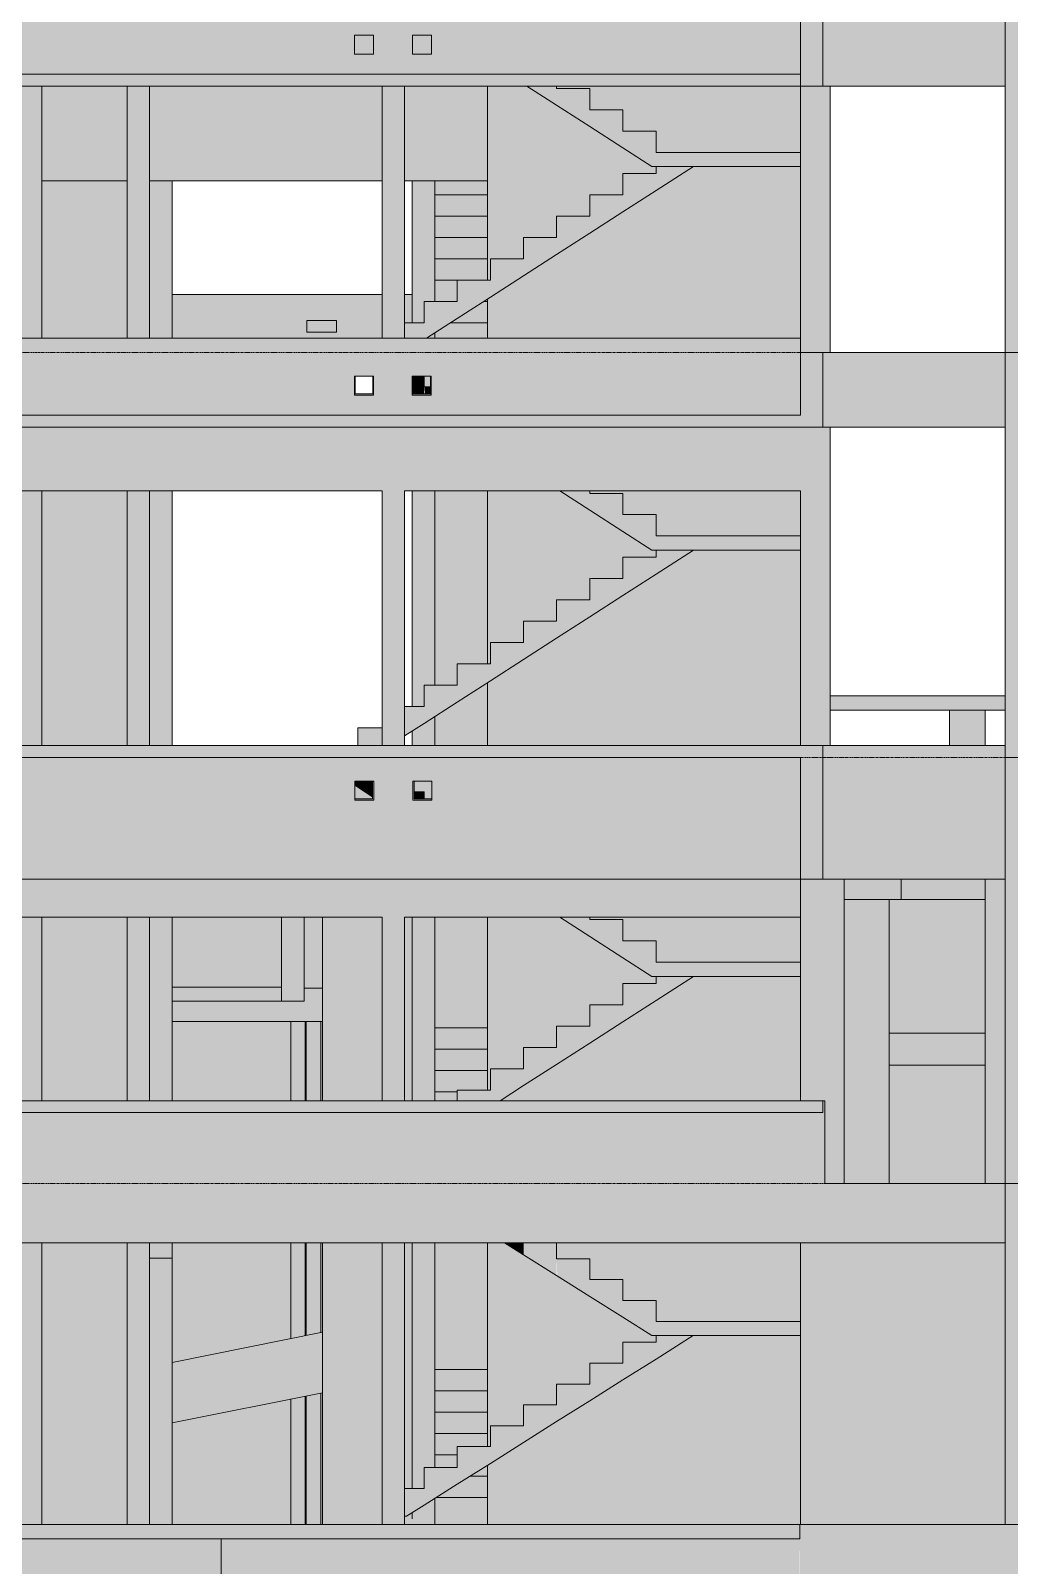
# Model space of a CAD drawing. Header units: centimetres. Extents: x -1475 to 26035, y -1239 to 84208.
# Drawn here: x 14688 to 15515, y 74231 to 75527 of the extents above; entities that cross this region are included whole.
import ezdxf

# ---------------------------------------------------------------- set-up
doc = ezdxf.new("R2010")
doc.units = ezdxf.units.CM
doc.linetypes.add('Centro', pattern=[3.175, 0.635, -0.47625, 1.5875, -0.47625])
for name, color, linetype, lineweight in [('A-FLOR', 7, 'Continuous', 9), ('A-FLOR-LEVL', 7, 'Continuous', 9), ('A-GENM', 7, 'Continuous', 18), ('A-WALL', 7, 'Continuous', 9), ('S-BEAM', 7, 'Continuous', 9), ('S-COLS', 7, 'Continuous', 9), ('S-FNDN', 7, 'Continuous', 9), ('S-STRS', 7, 'Continuous', 9)]:
    doc.layers.add(name, color=color, linetype=linetype, lineweight=lineweight)

# ---------------------------------------------------------------- blocks, each defined once
blk = doc.blocks.new('Estaca W Gerdau - W250X73-4068957-CT202 - CORTE ESQ_ DINF')
at = {"layer": 'S-FNDN', "true_color": 0xacb7d2}
h = blk.add_hatch(color=9, dxfattribs=at)
h.paths.add_polyline_path([(224, 73400), (248.5, 73400), (248.4, 73554), (235.7, 73554), (235.7, 73574), (224, 73574), (224, 73449)], flags=0)
h.paths.add_polyline_path([(224, 74265), (249.4, 74265), (249.4, 74376.1), (224, 74371.1), (224, 74329.4)], flags=0)
h.paths.add_polyline_path([(224, 74422.1), (249.4, 74427.4), (249.4, 74503), (224, 74503), (224, 74427.4)], flags=0)
h.paths.add_polyline_path([(235.3, 74623), (249.4, 74623), (249.4, 74690), (224, 74690), (224, 74623)], flags=0)
at = {"layer": 'S-FNDN'}
for p, q in [((224, 74690), (224, 74623)), ((236.3, 74623), (236.3, 74690)), ((237.1, 74690), (237.1, 74623)), ((249.4, 74690), (249.4, 74623)), ((224, 74503), (224, 74422.1)), ((236.3, 74424.5), (236.3, 74503)), ((237.1, 74503), (237.1, 74424.7)), ((249.4, 74503), (249.4, 74427.1)), ((236.3, 74265), (236.3, 74373.5)), ((237.1, 74373.7), (237.1, 74265)), ((249.4, 74376.1), (249.4, 74265)), ((224, 74371.1), (224, 74265)), ((224, 73574), (224, 73400)), ((236.3, 73400), (236.3, 73554)), ((237.1, 73554), (237.1, 73400)), ((248.5, 73400), (224, 73400))]:
    blk.add_line(p, q, dxfattribs=at)

msp = doc.modelspace()

# ---------------------------------------------------------------- hatches: boundary and pattern name
at = {"layer": 'A-FLOR', "true_color": 0xc0c0c0}
for points in [[(14854.18, 75480), (15338.51, 75480), (15338.51, 75490.01), (14295.51, 75490.01), (14295.51, 75480), (14807.51, 75480)], [(15338.51, 75192), (15338.51, 75202), (14295.51, 75202), (14295.51, 75192), (15324.67, 75192)], [(14295.51, 74913), (15338.51, 74913), (15338.51, 74923), (14295.51, 74923)], [(14900.01, 74707), (14900.01, 74719), (14807.51, 74719), (14807.51, 74707), (14893.24, 74707)], [(15354.8, 74613), (15357.51, 74613), (15357.51, 74623), (14276.51, 74623), (14276.51, 74613), (15230.57, 74613)]]:
    msp.add_hatch(color=9, dxfattribs=at).paths.add_polyline_path(points, flags=0)
h = msp.add_hatch(color=9, dxfattribs=at)
h.paths.add_polyline_path([(15996.51, 74953), (15996.51, 74965), (15686.51, 74965), (15686.51, 74953), (15795.16, 74953)], flags=0)
h.paths.add_polyline_path([(15511.51, 74953), (15511.51, 74965), (15363.51, 74965), (15363.51, 74953), (15418.77, 74953)], flags=0)
h.paths.add_polyline_path([(16202.51, 74953), (16202.51, 74965), (16106.51, 74965), (16106.51, 74953), (16171.55, 74953)], flags=0)
at = {"layer": 'A-GENM', "true_color": 0xc0c0c0}
msp.add_hatch(color=9, dxfattribs=at).paths.add_polyline_path([(15375.51, 74793), (15423.51, 74793), (15423.51, 74810), (15375.51, 74810)], flags=0)
at = {"layer": 'A-WALL', "true_color": 0xc0c0c0}
h = msp.add_hatch(color=9, dxfattribs=at)
h.paths.add_polyline_path([(14934.51, 74265), (14934.51, 74376.41), (14933.19, 74376.15), (14933.19, 74265)], flags=0)
h.paths.add_polyline_path([(14848.92, 74265), (14907.79, 74265), (14907.79, 74371.07), (14807.51, 74351.01), (14807.51, 74265), (14808.51, 74265)], flags=0)
h.paths.add_polyline_path([(14807.51, 74402), (14907.79, 74422.06), (14907.79, 74503), (14807.51, 74503), (14807.51, 74427.4)], flags=0)
h.paths.add_polyline_path([(14933.19, 74427.14), (14934.51, 74427.4), (14934.51, 74503), (14933.19, 74503), (14933.19, 74427.4)], flags=0)
h.paths.add_polyline_path([(14900.01, 74623), (14907.79, 74623), (14907.79, 74690), (14807.51, 74690), (14807.51, 74623), (14869.16, 74623)], flags=0)
h.paths.add_polyline_path([(14934.51, 74623), (14934.51, 74690), (14933.19, 74690), (14933.19, 74623)], flags=0)
h = msp.add_hatch(color=9, dxfattribs=at)
h.paths.add_polyline_path([(16133.19, 74277), (16142.51, 74277), (16142.51, 74493), (16133.19, 74493), (16133.19, 74279.91)], flags=0)
h.paths.add_polyline_path([(16106.51, 74277), (16107.79, 74277.14), (16107.79, 74493), (16106.51, 74493), (16106.51, 74378.3)], flags=0)
h.paths.add_polyline_path([(15902.51, 74445), (15957.79, 74445), (15957.79, 74454), (15902.51, 74454)], flags=0)
h.paths.add_polyline_path([(15717.01, 74553), (15739.51, 74553), (15739.51, 74653), (15683.19, 74653), (15683.19, 74553), (15692.01, 74553)], flags=0)
h.paths.add_polyline_path([(15656.01, 74553), (15657.79, 74553), (15657.79, 74653), (15656.01, 74653), (15656.01, 74562.87)], flags=0)
h.paths.add_polyline_path([(15413.51, 74553), (15494.51, 74553), (15494.51, 74653), (15413.51, 74653), (15413.51, 74558.99)], flags=0)
h.paths.add_polyline_path([(15858.51, 74642), (15957.79, 74642), (15957.79, 74653), (15839.51, 74653), (15839.51, 74642)], flags=0)
h.paths.add_polyline_path([(16106.51, 74642), (16107.79, 74642), (16107.79, 74653), (16106.51, 74653)], flags=0)
h.paths.add_polyline_path([(16141.04, 74642), (16142.51, 74642), (16142.51, 74681), (16141.04, 74681), (16141.04, 74653), (16133.19, 74653), (16133.19, 74642), (16135.52, 74642)], flags=0)
h.paths.add_polyline_path([(15983.35, 74642), (15996.51, 74642), (15996.51, 74653), (15983.19, 74653), (15983.19, 74642)], flags=0)
at = {"layer": 'S-BEAM', "true_color": 0xc0c0c0}
h = msp.add_hatch(color=9, dxfattribs=at)
h.paths.add_polyline_path([(14296.85, 75490.01), (15338.51, 75490.01), (15338.51, 75555.01), (14295.51, 75555.01), (14295.51, 75490.01), (14296.62, 75490.01)], flags=0)
h.paths.add_polyline_path([(15026.73, 75507.01), (15010.73, 75507.01), (15010.73, 75523), (15026.73, 75523)], flags=0)
h.paths.add_polyline_path([(14961.73, 75507.01), (14961.73, 75523), (14977.73, 75523), (14977.73, 75507.01)], flags=0)
h.paths.add_polyline_path([(14318.23, 75507.01), (14302.23, 75507.01), (14302.23, 75523), (14318.23, 75523)], flags=0)
for points in [[(15357.51, 75480), (15357.51, 75543.01), (15338.51, 75543.01), (15338.51, 75480)], [(15511.51, 75480), (15511.51, 75543.01), (15357.51, 75543.01), (15357.51, 75480), (15480.71, 75480)], [(14946.32, 75272.01), (14946.32, 75282.01), (14921.32, 75282.01), (14921.32, 75272.01)], [(15351.62, 75192), (15357.51, 75192), (15357.51, 75255.01), (15338.51, 75255.01), (15338.51, 75192)], [(15480.71, 75192), (15511.51, 75192), (15511.51, 75255.01), (15357.51, 75255.01), (15357.51, 75192), (15418.77, 75192)], [(15357.51, 74810), (15357.51, 74923), (15338.51, 74923), (15338.51, 74810)], [(15494.51, 74793), (15494.51, 74810), (15423.51, 74810), (15423.51, 74793)], [(14919.01, 74707), (14919.01, 74778), (14900.01, 74778), (14900.01, 74707)], [(15230.57, 74503), (15338.51, 74503), (15338.51, 74553), (15357.51, 74553), (15357.51, 74503), (15359.01, 74503), (15359.01, 74623), (15357.51, 74623), (15357.51, 74613), (14276.51, 74613), (14276.01, 74503), (15136.47, 74503)], [(15357.51, 74503), (15357.51, 74553), (15338.51, 74553), (15338.51, 74503)], [(15418.77, 74503), (15511.51, 74503), (15511.51, 74553), (15359.01, 74553), (15359.01, 74503), (15375.51, 74503)], [(14788.51, 74490), (14807.51, 74490), (14807.51, 74503), (14788.51, 74503), (14788.51, 74493.91)], [(15511.51, 74265), (15511.51, 74503), (15375.51, 74503), (15375.51, 74265), (15418.77, 74265)], [(14807.51, 74351.01), (14934.51, 74376.41), (14934.51, 74427.4), (14807.51, 74402), (14807.51, 74378.3)], [(14651.51, 74253), (14982.51, 74253), (14982.51, 74265), (14651.51, 74265)], [(15337.92, 74253), (15337.92, 74265), (15006.51, 74265), (15006.51, 74253), (15230.57, 74253)], [(15795.16, 74207), (16446.84, 74207), (16446.84, 74265), (15337.92, 74265), (15338.15, 74207), (15701.06, 74207)], [(14808.51, 74172), (14808.51, 74253), (14336.51, 74253), (14336.51, 74172), (14734.39, 74172)], [(14948.28, 74207), (15337.92, 74207), (15337.92, 74253), (14848.92, 74253), (14848.92, 74207), (14854.18, 74207)]]:
    msp.add_hatch(color=9, dxfattribs=at).paths.add_polyline_path(points, flags=0)
h = msp.add_hatch(color=9, dxfattribs=at)
h.paths.add_polyline_path([(15028.14, 75400.01), (15074.01, 75400.01), (15074.01, 75480), (15004.01, 75480), (15004.01, 75400.01)], flags=0)
h.paths.add_polyline_path([(14788.51, 75400.01), (14985.01, 75400.01), (14985.01, 75480), (14788.51, 75480), (14788.51, 75462.77)], flags=0)
h.paths.add_polyline_path([(14697.51, 75400.01), (14769.51, 75400.01), (14769.51, 75480), (14697.51, 75480)], flags=0)
h.paths.add_polyline_path([(14977.73, 75507.01), (14977.73, 75523), (14961.73, 75523), (14961.73, 75507.01)], flags=0)
h.paths.add_polyline_path([(15026.73, 75507.01), (15026.73, 75523), (15010.73, 75523), (15010.73, 75507.01)], flags=0)
h = msp.add_hatch(color=9, dxfattribs=at)
h.paths.add_polyline_path([(14977.73, 75267), (14985.01, 75267), (14985.01, 75304.01), (14807.51, 75304.01), (14807.51, 75267), (14974.55, 75267)], flags=0)
h.paths.add_polyline_path([(14921.32, 75272.01), (14921.32, 75282.01), (14946.32, 75282.01), (14946.32, 75272.01)], flags=0)
h.paths.add_polyline_path([(15010.51, 75280.01), (15010.51, 75304.01), (15004.01, 75304.01), (15004.01, 75280.01), (15010.4, 75280.01)], flags=0)
h = msp.add_hatch(color=9, dxfattribs=at)
h.paths.add_polyline_path([(14768.15, 75202), (15338.51, 75202), (15338.51, 75267), (14295.51, 75267), (14295.51, 75202), (14760.08, 75202)], flags=0)
h.paths.add_polyline_path([(15026.4, 75219), (15010.4, 75219), (15010.4, 75235), (15026.4, 75235), (15026.4, 75220)], flags=0)
h.paths.add_polyline_path([(14302.31, 75219), (14302.31, 75235), (14318.31, 75235), (14318.31, 75219), (14302.64, 75219)], flags=0)
h.paths.add_polyline_path([(14962.51, 75219), (14961.73, 75219), (14961.73, 75235), (14977.73, 75235), (14977.73, 75219)], flags=0)
h = msp.add_hatch(color=9, dxfattribs=at)
h.paths.add_polyline_path([(14807.51, 75138), (14985.01, 75138), (14985.01, 75192), (14649.01, 75192), (14649.01, 75138), (14795.01, 75138)], flags=0)
h.paths.add_polyline_path([(14961.73, 75219), (14977.73, 75219), (14977.23, 75220), (14962.23, 75220), (14961.73, 75220)], flags=0)
h = msp.add_hatch(color=9, dxfattribs=at)
h.paths.add_polyline_path([(15324.67, 75138), (15338.51, 75138), (15338.51, 75192), (15004.01, 75192), (15004.01, 75138), (15230.57, 75138)], flags=0)
h.paths.add_polyline_path([(15010.4, 75219), (15026.4, 75219), (15025.9, 75220), (15010.9, 75220), (15010.4, 75220)], flags=0)
h = msp.add_hatch(color=9, dxfattribs=at)
h.paths.add_polyline_path([(14122.51, 74810), (14276.51, 74810), (14276.51, 74923), (14122.51, 74923), (14122.51, 74913)], flags=0)
h.paths.add_polyline_path([(15511.51, 74810), (15511.51, 74923), (15357.51, 74923), (15357.51, 74810), (15418.77, 74810)], flags=0)
h.paths.add_polyline_path([(15324.67, 74810), (15338.51, 74810), (15338.51, 74913), (14295.51, 74913), (14295.51, 74810), (15230.57, 74810)], flags=0)
h.paths.add_polyline_path([(14325.71, 74877), (14310.51, 74877), (14311.01, 74893), (14326.51, 74893), (14326.51, 74877)], flags=0)
h.paths.add_polyline_path([(14962.01, 74877), (14962.01, 74893), (14978.01, 74893), (14978.01, 74877)], flags=0)
h.paths.add_polyline_path([(15027.01, 74877), (15011.01, 74877), (15011.01, 74893), (15027.01, 74893), (15027.01, 74878)], flags=0)
h = msp.add_hatch(color=9, dxfattribs=at)
h.paths.add_polyline_path([(14760.08, 74778), (14985.01, 74778), (14985.01, 74810), (14649.01, 74810), (14649.01, 74778), (14739.51, 74778)], flags=0)
h.paths.add_polyline_path([(14962.01, 74877), (14978.01, 74877), (14978.01, 74893), (14977.01, 74893), (14977.01, 74878), (14962.01, 74878)], flags=0)
h = msp.add_hatch(color=9, dxfattribs=at)
h.paths.add_polyline_path([(15338.51, 74778), (15338.51, 74810), (15004.01, 74810), (15004.01, 74778), (15324.67, 74778)], flags=0)
h.paths.add_polyline_path([(15011.01, 74877), (15027.01, 74877), (15027.01, 74878), (15012.01, 74878), (15012.01, 74893), (15011.01, 74893), (15011.01, 74877.17)], flags=0)
at = {"layer": 'S-BEAM', "true_color": 0x7f7f7f}
msp.add_hatch(color=8, dxfattribs=at).paths.add_polyline_path([(15423.51, 74680), (15494.51, 74680), (15494.51, 74793), (15413.51, 74793), (15413.51, 74680), (15418.77, 74680)], flags=0)
h = msp.add_hatch(color=8, dxfattribs=at)
h.paths.add_polyline_path([(14919.01, 74718), (14934.51, 74718), (14934.51, 74778), (14919.01, 74778), (14919.01, 74727.56)], flags=0)
h.paths.add_polyline_path([(14900.01, 74719), (14900.01, 74778), (14807.51, 74778), (14807.51, 74719), (14854.18, 74719)], flags=0)
at = {"layer": 'S-BEAM', "true_color": 0xc0c0c0}
h = msp.add_hatch(color=9, dxfattribs=at)
h.paths.add_polyline_path([(14907.79, 74690), (14934.51, 74690), (14934.51, 74718), (14919.01, 74718), (14919.01, 74707), (14807.51, 74707), (14807.51, 74690), (14900.01, 74690)], flags=0)
h.paths.add_polyline_path([(14342.51, 74690), (14433.51, 74690), (14433.51, 74718), (14350.01, 74718), (14350.01, 74730), (14342.51, 74729.72), (14342.51, 74690.65)], flags=0)
h = msp.add_hatch(color=9, dxfattribs=at)
h.paths.add_polyline_path([(15956.18, 74653), (15996.51, 74653), (15996.51, 74681), (15839.51, 74681), (15839.51, 74653), (15902.51, 74653)], flags=0)
h.paths.add_polyline_path([(15413.51, 74653), (15494.51, 74653), (15494.51, 74680), (15413.51, 74680)], flags=0)
h.paths.add_polyline_path([(16122.77, 74653), (16141.04, 74653), (16141.04, 74681), (16106.51, 74681), (16106.51, 74653)], flags=0)
h.paths.add_polyline_path([(15656.01, 74653), (15739.51, 74653), (15739.51, 74681), (15656.01, 74681)], flags=0)
at = {"layer": 'S-COLS', "true_color": 0xc0c0c0}
for points in [[(15621.51, 75255.01), (15621.51, 75543.01), (15511.51, 75543.01), (15511.51, 75255.01)], [(14696.55, 75267), (14697.51, 75267), (14697.51, 75480), (14678.51, 75480), (14678.51, 75267)], [(14787.55, 75267), (14788.51, 75267), (14788.51, 75480), (14769.51, 75480), (14769.51, 75267)], [(15003, 75267), (15004.01, 75267), (15004.01, 75480), (14985.01, 75480), (14985.01, 75267)], [(15338.51, 75255.01), (15363.51, 75255.01), (15363.51, 75480), (15338.51, 75480), (15338.51, 75267)], [(15029.51, 75388.01), (15074.01, 75388.01), (15074.01, 75400.01), (15029.51, 75400.01)], [(15606.96, 74913), (15621.51, 74913), (15621.51, 75255.01), (15511.51, 75255.01), (15511.51, 74913)], [(15004.01, 74923), (15004.01, 75192), (14985.01, 75192), (14985.01, 74923), (15003.17, 74923)], [(15363.51, 74923), (15363.51, 75192), (15338.51, 75192), (15338.51, 74923), (15362.4, 74923)], [(14696.72, 74923), (14697.51, 74923), (14697.51, 75138), (14678.51, 75138), (14678.51, 74923)], [(14788.27, 74923), (14788.51, 74923), (14788.51, 75138), (14769.51, 75138), (14769.51, 74923)], [(15494.51, 74923), (15494.51, 74953), (15464.51, 74953), (15464.51, 74923), (15477.21, 74923)], [(15511.51, 74553), (15621.51, 74553), (15621.51, 74913), (15511.51, 74913), (15511.51, 74562.87)], [(15004.01, 74623), (15004.01, 74810), (14985.01, 74810), (14985.01, 74623), (14998.1, 74623)], [(15375.51, 74553), (15375.51, 74810), (15338.51, 74810), (15338.51, 74623), (15359.01, 74623), (15359.01, 74553)], [(15494.51, 74553), (15511.51, 74553), (15511.51, 74810), (15494.51, 74810), (15494.51, 74562.87)], [(15413.51, 74553), (15413.51, 74793), (15375.51, 74793), (15375.51, 74553)], [(14691.93, 74623), (14697.51, 74623), (14697.51, 74778), (14678.51, 74778), (14678.51, 74623)], [(14773.8, 74623), (14788.51, 74623), (14788.51, 74778), (14769.51, 74778), (14769.51, 74623)], [(15074.01, 74684.7), (15074.01, 74778), (15029.51, 74778), (15029.51, 74684.7), (15042.38, 74684.7)], [(15511.51, 74265), (15621.51, 74265), (15621.51, 74553), (15511.51, 74553), (15511.51, 74378.3)], [(14697.51, 74265), (14697.51, 74503), (14678.51, 74503), (14678.51, 74265)], [(14788.51, 74265), (14788.51, 74503), (14769.51, 74503), (14769.51, 74265)], [(15004.01, 74265), (15004.01, 74503), (14985.01, 74503), (14985.01, 74265)], [(15029.51, 74396), (15074.01, 74396), (15074.01, 74503), (15029.51, 74503)], [(15357.51, 74265), (15375.51, 74265), (15375.51, 74503), (15338.51, 74503), (15338.51, 74265)], [(14988.27, 74253), (15006.51, 74253), (15006.51, 74265), (14982.51, 74265), (14982.51, 74253), (14985.01, 74253)]]:
    msp.add_hatch(color=9, dxfattribs=at).paths.add_polyline_path(points, flags=0)
h = msp.add_hatch(color=9, dxfattribs=at)
h.paths.add_polyline_path([(15074.01, 75267), (15338.51, 75267), (15338.51, 75412), (15248.04, 75412), (15074.01, 75300.13), (15074.01, 75283.74)], flags=0)
h.paths.add_polyline_path([(15074.01, 75316), (15076.51, 75316), (15076.51, 75334), (15104.51, 75334), (15104.51, 75352), (15132.51, 75352), (15132.51, 75370.01), (15160.51, 75370.01), (15160.51, 75388.01), (15188.51, 75388.01), (15188.51, 75406), (15216.51, 75406), (15216.51, 75412), (15212.99, 75412), (15107.21, 75480), (15074.01, 75480), (15074.01, 75319.74)], flags=0)
h.paths.add_polyline_path([(15314.85, 75424), (15338.51, 75424), (15338.51, 75480), (15132.51, 75480), (15132.51, 75478), (15160.51, 75478), (15160.51, 75460.01), (15188.51, 75460.01), (15188.51, 75442), (15216.51, 75442), (15216.51, 75424), (15311.06, 75424)], flags=0)
h = msp.add_hatch(color=9, dxfattribs=at)
h.paths.add_polyline_path([(14697.51, 75267), (14769.51, 75267), (14769.51, 75400.01), (14697.51, 75400.01), (14697.51, 75301.11)], flags=0)
h.paths.add_polyline_path([(14788.51, 75267), (14807.51, 75267), (14807.51, 75400.01), (14788.51, 75400.01), (14788.51, 75301.11)], flags=0)
h = msp.add_hatch(color=9, dxfattribs=at)
h.paths.add_polyline_path([(15026.4, 75267), (15029.51, 75267), (15029.51, 75271.52), (15022.48, 75267)], flags=0)
h.paths.add_polyline_path([(15010.51, 75280.01), (15020.51, 75280.01), (15020.51, 75298.01), (15029.51, 75298.01), (15029.51, 75400.01), (15010.51, 75400.01), (15010.51, 75282.01)], flags=0)
h = msp.add_hatch(color=9, dxfattribs=at)
h.paths.add_polyline_path([(15010.51, 74923), (15029.51, 74923), (15029.51, 74947.52), (15010.51, 74935.31), (15010.51, 74923.73)], flags=0)
h.paths.add_polyline_path([(15020.51, 74956), (15020.51, 74974), (15029.51, 74974), (15029.51, 75138), (15010.51, 75138), (15010.51, 74956)], flags=0)
h.paths.add_polyline_path([(15020.51, 75226), (15025.9, 75226), (15025.9, 75235), (15020.51, 75235), (15020.51, 75229.74)], flags=0)
h = msp.add_hatch(color=9, dxfattribs=at)
h.paths.add_polyline_path([(14697.51, 74923), (14769.51, 74923), (14769.51, 75138), (14697.51, 75138), (14697.51, 74931.99)], flags=0)
h.paths.add_polyline_path([(14807.51, 74923), (14807.51, 75138), (14788.51, 75138), (14788.51, 74923), (14796.66, 74923)], flags=0)
h = msp.add_hatch(color=9, dxfattribs=at)
h.paths.add_polyline_path([(15029.51, 74923), (15074.01, 74923), (15074.01, 74976.13), (15029.51, 74947.52), (15029.51, 74931.99)], flags=0)
h.paths.add_polyline_path([(15029.51, 74974), (15048.51, 74974), (15048.51, 74992), (15074.01, 74992), (15074.01, 75138), (15029.51, 75138), (15029.51, 75116.55)], flags=0)
h = msp.add_hatch(color=9, dxfattribs=at)
h.paths.add_polyline_path([(15136.47, 74923), (15338.51, 74923), (15338.51, 75088), (15248.04, 75088), (15074.01, 74976.13), (15074.01, 74923)], flags=0)
h.paths.add_polyline_path([(15074.01, 74992), (15076.51, 74992), (15076.51, 75010), (15104.51, 75010), (15104.51, 75028), (15132.51, 75028), (15132.51, 75046), (15160.51, 75046), (15160.51, 75064), (15188.51, 75064), (15188.66, 75082), (15216.51, 75082), (15216.51, 75088), (15212.99, 75088), (15135.21, 75138), (15074.01, 75138), (15074.01, 74995.74)], flags=0)
h.paths.add_polyline_path([(15230.57, 75100), (15338.51, 75100), (15338.51, 75138), (15160.51, 75138), (15160.51, 75136), (15188.51, 75136), (15188.51, 75118), (15216.51, 75118), (15216.51, 75100)], flags=0)
h = msp.add_hatch(color=9, dxfattribs=at)
h.paths.add_polyline_path([(15029.51, 74623), (15029.51, 74778), (15010.51, 74778), (15010.51, 74623), (15025.22, 74623)], flags=0)
h.paths.add_polyline_path([(15027.01, 74878), (15027.01, 74893), (15012.01, 74893), (15012.49, 74884), (15020.51, 74884), (15020.51, 74878), (15023.81, 74878)], flags=0)
h = msp.add_hatch(color=9, dxfattribs=at)
h.paths.add_polyline_path([(15004.01, 74623), (15010.51, 74623), (15010.51, 74778), (15004.01, 74778), (15004.01, 74654)], flags=0)
h.paths.add_polyline_path([(14948.28, 74623), (14985.01, 74623), (14985.01, 74778), (14934.51, 74778), (14934.51, 74623)], flags=0)
h.paths.add_polyline_path([(14977.01, 74878), (14976.87, 74879.79), (14962.01, 74889.34), (14962.01, 74878), (14969.51, 74878)], flags=0)
h = msp.add_hatch(color=9, dxfattribs=at)
h.paths.add_polyline_path([(14697.51, 74623), (14769.51, 74623), (14769.51, 74778), (14697.51, 74778), (14697.51, 74725.5)], flags=0)
h.paths.add_polyline_path([(14788.51, 74623), (14807.51, 74623), (14807.51, 74778), (14788.51, 74778), (14788.51, 74747.43)], flags=0)
h = msp.add_hatch(color=9, dxfattribs=at)
h.paths.add_polyline_path([(15084.71, 74623), (15338.51, 74623), (15338.51, 74728), (15248.04, 74728), (15090.62, 74626.8)], flags=0)
h.paths.add_polyline_path([(15074.01, 74632), (15076.51, 74632), (15076.51, 74650), (15104.51, 74650), (15104.51, 74668), (15132.51, 74668), (15132.51, 74686), (15160.51, 74686), (15160.51, 74704), (15188.51, 74704), (15188.51, 74722), (15216.51, 74722), (15216.51, 74728), (15212.99, 74728), (15135.21, 74778), (15074.01, 74778), (15074.01, 74635.74)], flags=0)
h.paths.add_polyline_path([(15216.51, 74740), (15338.51, 74740), (15338.51, 74778), (15160.51, 74778), (15160.51, 74776), (15188.51, 74776), (15188.51, 74758), (15216.51, 74758), (15216.51, 74743.74)], flags=0)
h = msp.add_hatch(color=9, dxfattribs=at)
h.paths.add_polyline_path([(14769.51, 74265), (14769.51, 74503), (14697.51, 74503), (14697.51, 74265)], flags=0)
h.paths.add_polyline_path([(14788.51, 74265), (14807.51, 74265), (14807.51, 74490), (14788.51, 74490), (14788.51, 74378.3)], flags=0)
h = msp.add_hatch(color=9, dxfattribs=at)
h.paths.add_polyline_path([(14934.51, 74265), (14985.01, 74265), (14985.01, 74503), (14934.51, 74503), (14934.51, 74378.3)], flags=0)
h.paths.add_polyline_path([(15004.01, 74265), (15010.51, 74265), (15010.51, 74275.15), (15005.51, 74272), (15004.01, 74272), (15004.01, 74265.18)], flags=0)
h.paths.add_polyline_path([(15010.51, 74295.63), (15010.51, 74503), (15004.01, 74503), (15004.01, 74295.63), (15006.51, 74295.63)], flags=0)
h = msp.add_hatch(color=9, dxfattribs=at)
h.paths.add_polyline_path([(15010.51, 74265), (15029.51, 74265), (15029.51, 74287.11), (15010.51, 74275.15), (15010.51, 74270)], flags=0)
h.paths.add_polyline_path([(15010.51, 74295.63), (15020.51, 74295.63), (15020.51, 74313.25), (15029.51, 74313.25), (15029.51, 74503), (15010.51, 74503), (15010.51, 74299.07)], flags=0)
h = msp.add_hatch(color=9, dxfattribs=at)
h.paths.add_polyline_path([(15125.02, 74265), (15338.51, 74265), (15338.51, 74424.63), (15247.98, 74424.63), (15074.01, 74315.12), (15074.01, 74265)], flags=0)
h.paths.add_polyline_path([(15074.08, 74330.88), (15076.51, 74330.88), (15076.51, 74348.5), (15104.51, 74348.5), (15104.51, 74366.13), (15132.51, 74366.13), (15132.51, 74383.75), (15160.51, 74383.75), (15160.51, 74401.38), (15188.51, 74401.38), (15188.51, 74419), (15216.51, 74419), (15216.51, 74424.63), (15213.05, 74424.63), (15088.54, 74503), (15074.01, 74503), (15074.01, 74330.88)], flags=0)
h.paths.add_polyline_path([(15216.51, 74436.63), (15338.51, 74436.63), (15338.51, 74503), (15132.51, 74503), (15132.51, 74489.5), (15160.51, 74489.5), (15160.51, 74471.88), (15188.51, 74471.88), (15188.51, 74454.25), (15216.51, 74454.25), (15216.51, 74440.07)], flags=0)
h = msp.add_hatch(color=9, dxfattribs=at)
h.paths.add_polyline_path([(14868.51, 73364), (14868.51, 73524), (14857.52, 73524), (14857.52, 73574), (14849.89, 73574), (14849.35, 73574), (14808.51, 73574), (14808.51, 73364)], flags=0)
h.paths.add_polyline_path([(14818.63, 74172), (14849.36, 74172), (14848.92, 74253), (14808.51, 74253), (14808.51, 74172), (14814.56, 74172)], flags=0)
at = {"layer": 'S-STRS', "true_color": 0xc0c0c0}
for points in [[(15132.51, 75463.74), (15132.51, 75480), (15107.21, 75480), (15110.32, 75478)], [(15160.51, 75445.74), (15160.51, 75478), (15132.51, 75478), (15132.51, 75463.74), (15138.32, 75460.01)], [(15188.51, 75427.74), (15188.51, 75460.01), (15160.51, 75460.01), (15160.51, 75445.74)], [(15212.99, 75412), (15216.51, 75412), (15216.51, 75442), (15188.51, 75442), (15188.51, 75427.74), (15194.32, 75424)], [(15230.57, 75412), (15338.51, 75412), (15338.51, 75424), (15216.51, 75424), (15216.51, 75412)], [(15216.51, 75391.74), (15248.04, 75412), (15216.51, 75412), (15216.51, 75406)], [(15188.51, 75373.74), (15216.51, 75391.74), (15216.51, 75406), (15188.51, 75406), (15188.51, 75382.6)], [(15074.01, 75370.01), (15074.01, 75388.01), (15029.51, 75388), (15029.51, 75370.01), (15042.38, 75370.01)], [(15160.51, 75355.74), (15188.51, 75373.74), (15188.51, 75388.01), (15160.51, 75388.01), (15160.51, 75370.01)], [(15042.38, 75352), (15074.01, 75352), (15074.01, 75370.01), (15029.51, 75370.01), (15029.51, 75352)], [(15132.51, 75337.74), (15160.51, 75355.74), (15160.51, 75370.01), (15132.51, 75370.01), (15132.51, 75352)], [(15042.38, 75334), (15074.01, 75334), (15074.01, 75352), (15029.51, 75352), (15029.51, 75334)], [(15104.51, 75319.74), (15132.51, 75337.74), (15132.51, 75352), (15104.51, 75352), (15104.51, 75334)], [(15048.51, 75316), (15074.01, 75316), (15074.01, 75334), (15029.51, 75334), (15029.51, 75316), (15042.38, 75316)], [(15076.51, 75301.74), (15104.51, 75319.74), (15104.51, 75334), (15076.51, 75334), (15076.51, 75316)], [(15048.51, 75283.74), (15076.51, 75301.74), (15076.51, 75316), (15048.51, 75316), (15048.51, 75298.01)], [(15020.51, 75267), (15022.48, 75267), (15048.51, 75283.74), (15048.51, 75298.01), (15020.51, 75298.01), (15020.51, 75271.32)], [(15047.4, 75280.01), (15074.01, 75280.01), (15074.01, 75298.01), (15070.71, 75298.01), (15042.71, 75280.01)], [(15018.03, 75267), (15020.51, 75267), (15020.51, 75280.01), (15004.01, 75280.01), (15004.01, 75267), (15010.51, 75267)], [(15029.51, 75267), (15074.01, 75267), (15074.01, 75280.01), (15042.38, 75279.79), (15029.51, 75271.52)], [(15010.9, 75220), (15020.51, 75220), (15020.51, 75235), (15010.9, 75235), (15010.9, 75226)], [(15025.9, 75220), (15025.9, 75226), (15020.51, 75226), (15021.07, 75220)], [(15160.51, 75121.74), (15160.51, 75138), (15135.21, 75138), (15136.47, 75137.19)], [(15188.51, 75103.74), (15188.51, 75136), (15160.51, 75136), (15160.51, 75121.74), (15168.58, 75116.55)], [(15216.51, 75088), (15216.51, 75118), (15188.51, 75118), (15188.51, 75103.74), (15212.99, 75088)], [(15230.57, 75088), (15338.51, 75088), (15338.51, 75100), (15216.51, 75100), (15216.51, 75088)], [(15216.51, 75067.74), (15248.04, 75088), (15216.51, 75088), (15216.51, 75082)], [(15188.51, 75049.74), (15216.51, 75067.74), (15216.51, 75082), (15188.51, 75082), (15188.51, 75064)], [(15160.51, 75031.74), (15188.51, 75049.74), (15188.51, 75064), (15160.51, 75064), (15160.51, 75046)], [(15132.51, 75013.74), (15160.51, 75031.74), (15160.51, 75046), (15132.51, 75046), (15132.51, 75028)], [(15104.51, 74995.74), (15132.51, 75013.74), (15132.51, 75028), (15104.51, 75028), (15104.51, 75010)], [(15076.51, 74977.74), (15104.51, 74995.74), (15104.51, 75010), (15076.51, 75010), (15076.51, 74992)], [(15048.51, 74959.74), (15076.51, 74977.74), (15076.51, 74992), (15048.51, 74992), (15048.51, 74974)], [(15020.51, 74941.73), (15048.51, 74959.74), (15048.51, 74974), (15020.51, 74974), (15020.51, 74956)], [(15004.01, 74931.13), (15020.51, 74941.73), (15020.51, 74956), (15004.01, 74956), (15004.01, 74931.99)], [(14985.01, 74923), (14985.01, 74938), (14964.51, 74938), (14964.51, 74923), (14978.01, 74923)], [(14964.51, 74887.73), (14964.51, 74893), (14962.01, 74893), (14962.01, 74889.34)], [(14977.01, 74879.7), (14977.01, 74893), (14964.51, 74893), (14964.51, 74887.73), (14976.87, 74879.79)], [(15020.51, 74878), (15020.51, 74884), (15012.01, 74884), (15012.01, 74878)], [(15160.51, 74761.74), (15160.51, 74778), (15135.21, 74778), (15136.47, 74777.19)], [(15188.51, 74743.74), (15188.51, 74776), (15160.51, 74776), (15160.51, 74761.74), (15182.77, 74747.43)], [(15212.99, 74728), (15216.51, 74728), (15216.51, 74758), (15188.51, 74758), (15188.51, 74743.74), (15194.32, 74740)], [(15338.51, 74728), (15338.51, 74740), (15216.51, 74740), (15216.51, 74728), (15280.73, 74728)], [(15188.51, 74689.74), (15216.51, 74707.74), (15216.51, 74722), (15188.51, 74722), (15188.51, 74704)], [(15216.51, 74707.74), (15248.04, 74728), (15216.51, 74728), (15216.51, 74722)], [(15160.51, 74671.74), (15188.51, 74689.74), (15188.51, 74704), (15160.51, 74704), (15160.51, 74686)], [(15029.51, 74666.6), (15074.01, 74666.6), (15074.01, 74684.7), (15029.51, 74684.7)], [(15132.51, 74653.74), (15160.51, 74671.74), (15160.51, 74686), (15132.51, 74686), (15132.51, 74668)], [(15042.38, 74648.5), (15074.01, 74648.5), (15074.01, 74666.6), (15029.51, 74666.6), (15029.51, 74648.5)], [(15104.51, 74635.74), (15132.51, 74653.74), (15132.51, 74668), (15104.51, 74668), (15104.51, 74650)], [(15048.51, 74630.4), (15048.51, 74632), (15074.01, 74632), (15074.01, 74648.5), (15029.51, 74648.5), (15029.51, 74630.4), (15042.38, 74630.4)], [(15084.71, 74623), (15104.51, 74635.74), (15104.51, 74650), (15076.51, 74650), (15076.51, 74623)], [(15074.01, 74623), (15076.51, 74623), (15076.51, 74632), (15048.51, 74632), (15048.51, 74623), (15066.18, 74623)], [(15042.38, 74623), (15048.51, 74623), (15048.51, 74630.4), (15029.51, 74630.4), (15029.51, 74623)], [(15104.51, 74492.95), (15104.51, 74503), (15088.54, 74503)], [(15132.51, 74475.32), (15132.51, 74503), (15104.51, 74503), (15104.51, 74492.95), (15113.39, 74487.36)], [(15160.51, 74457.7), (15160.51, 74489.5), (15132.51, 74489.5), (15133.07, 74474.97), (15136.47, 74472.83)], [(15188.51, 74440.07), (15188.51, 74471.88), (15160.51, 74471.88), (15160.51, 74457.7), (15166.51, 74453.93)], [(15213.05, 74424.63), (15216.51, 74424.63), (15216.51, 74454.25), (15188.51, 74454.25), (15188.51, 74440.07), (15193.99, 74436.63)], [(15230.57, 74424.63), (15338.51, 74424.63), (15338.51, 74436.63), (15216.51, 74436.63), (15216.51, 74424.63)], [(15216.51, 74404.82), (15247.98, 74424.63), (15216.51, 74424.63), (15216.51, 74419)], [(15188.51, 74387.2), (15216.51, 74404.82), (15216.51, 74419), (15188.51, 74419), (15188.51, 74401.38)], [(15160.51, 74369.57), (15188.51, 74387.2), (15188.51, 74401.38), (15160.51, 74401.38), (15160.51, 74378.3)], [(15042.38, 74378), (15074.01, 74378.3), (15074.01, 74396), (15029.51, 74396), (15029.51, 74378)], [(15042.38, 74360), (15074.01, 74360), (15074.01, 74378), (15029.51, 74378), (15029.51, 74360)], [(15132.51, 74351.95), (15160.51, 74369.57), (15160.51, 74383.75), (15132.51, 74383.75), (15132.51, 74366.13)], [(15042.38, 74342), (15074.01, 74342), (15074.01, 74360), (15029.51, 74360), (15029.51, 74342)], [(15104.51, 74334.32), (15132.51, 74351.95), (15132.51, 74366.13), (15104.51, 74366.13), (15104.51, 74348.5)], [(15076.51, 74316.7), (15104.51, 74334.32), (15104.51, 74348.5), (15076.51, 74348.5), (15076.51, 74330.88)], [(15048.51, 74324), (15048.51, 74330.88), (15074.01, 74330.88), (15074.01, 74342), (15029.51, 74342), (15029.51, 74324), (15042.38, 74324)], [(15048.51, 74299.07), (15076.51, 74316.7), (15076.51, 74330.88), (15048.51, 74330.88), (15048.51, 74306)], [(15020.51, 74281.45), (15048.51, 74299.07), (15048.51, 74313.25), (15020.51, 74313.25), (15020.51, 74288)], [(15005.51, 74272), (15020.51, 74281.45), (15020.51, 74295.63), (15004.01, 74295.63), (15004.01, 74272)], [(15074.01, 74288), (15074.01, 74306), (15059.52, 74306), (15030.93, 74288), (15048.51, 74288)], [(15029.51, 74265), (15074.01, 74265), (15074.01, 74288), (15030.93, 74288), (15029.51, 74287.11), (15029.51, 74265)]]:
    msp.add_hatch(color=9, dxfattribs=at).paths.add_polyline_path(points, flags=0)
h = msp.add_hatch(color=9, dxfattribs=at)
h.paths.add_polyline_path([(15029.51, 75298.01), (15048.51, 75298.01), (15048.51, 75316), (15029.51, 75316), (15029.51, 75301.11)], flags=0)
h.paths.add_polyline_path([(15074.01, 75298.01), (15074.01, 75300.13), (15070.71, 75298.01)], flags=0)
h = msp.add_hatch(color=9, dxfattribs=at)
h.paths.add_polyline_path([(15059.52, 74306), (15074.01, 74306), (15074.01, 74315.12), (15071.04, 74313.25)], flags=0)
h.paths.add_polyline_path([(15048.51, 74313.25), (15048.51, 74324), (15029.51, 74324), (15029.51, 74313.25), (15042.38, 74313.25)], flags=0)

# ---------------------------------------------------------------- linework, layer by layer
at = {"layer": 'A-FLOR'}
for p, q in [((14295.51, 75490.01), (15338.51, 75490.01)), ((15338.51, 75480), (14295.51, 75480)), ((14295.51, 75202), (15338.51, 75202)), ((15338.51, 75192), (14295.51, 75192)), ((15363.51, 74965), (15511.51, 74965)), ((15511.51, 74953), (15363.51, 74953)), ((14295.51, 74923), (15338.51, 74923)), ((15338.51, 74913), (14295.51, 74913)), ((14807.51, 74719), (14900.01, 74719)), ((14900.01, 74707), (14807.51, 74707)), ((14276.51, 74623), (15357.51, 74623)), ((15357.51, 74623), (15357.51, 74613)), ((15357.51, 74613), (14276.51, 74613))]:
    msp.add_line(p, q, dxfattribs=at)
at = {"layer": 'A-FLOR-LEVL', "linetype": 'Centro'}
for p, q in [((13159.76, 75255.01), (16958.36, 75255.01)), ((13159.76, 74913), (16958.36, 74913)), ((13159.76, 74553), (17928.58, 74553)), ((13159.76, 74265), (17928.58, 74265))]:
    msp.add_line(p, q, dxfattribs=at)
at = {"layer": 'A-GENM', "lineweight": 9}
for p, q in [((15423.51, 74810), (15423.51, 74793)), ((15423.51, 74793), (15375.51, 74793))]:
    msp.add_line(p, q, dxfattribs=at)
at = {"layer": 'S-BEAM'}
for p, q in [((15338.51, 75543.01), (15338.51, 75490.01)), ((15357.51, 75480), (15357.51, 75543.01)), ((14961.73, 75523), (14977.73, 75523)), ((14961.73, 75507.01), (14961.73, 75523)), ((14977.73, 75523), (14977.73, 75507.01)), ((15010.73, 75523), (15026.73, 75523)), ((15010.73, 75507.01), (15010.73, 75523)), ((15026.73, 75523), (15026.73, 75507.01)), ((14977.73, 75507.01), (14961.73, 75507.01)), ((15026.73, 75507.01), (15010.73, 75507.01)), ((15338.51, 75490.01), (15338.51, 75480)), ((15338.51, 75480), (15357.51, 75480)), ((15357.51, 75480), (15511.51, 75480)), ((14697.51, 75400.01), (14769.51, 75400.01)), ((14788.51, 75400.01), (14985.01, 75400.01)), ((15004.01, 75400.01), (15074.01, 75400.01)), ((14807.51, 75304.01), (14985.01, 75304.01)), ((15004.01, 75304.01), (15010.51, 75304.01)), ((14921.32, 75282.01), (14946.32, 75282.01)), ((14921.32, 75272.01), (14921.32, 75282.01)), ((14946.32, 75282.01), (14946.32, 75272.01)), ((14295.51, 75267), (15338.51, 75267)), ((14946.32, 75272.01), (14921.32, 75272.01)), ((15338.51, 75267), (15338.51, 75255.01)), ((15357.51, 75255.01), (15338.51, 75255.01)), ((15338.51, 75255.01), (15338.51, 75202)), ((15357.51, 75192), (15357.51, 75255.01)), ((15357.51, 75255.01), (15511.51, 75255.01)), ((14961.73, 75235), (14977.73, 75235)), ((14961.73, 75219), (14961.73, 75235)), ((14962.23, 75220), (14962.23, 75235)), ((14977.23, 75235), (14977.23, 75220)), ((14977.73, 75235), (14977.73, 75219)), ((15010.4, 75235), (15026.4, 75235)), ((15010.4, 75219), (15010.4, 75235)), ((15010.9, 75220), (15010.9, 75235)), ((15025.9, 75235), (15025.9, 75220)), ((15026.4, 75235), (15026.4, 75219)), ((14977.73, 75219), (14961.73, 75219)), ((14977.23, 75220), (14962.23, 75220)), ((15026.4, 75219), (15010.4, 75219)), ((15025.9, 75220), (15010.9, 75220)), ((15338.51, 75192), (15357.51, 75192)), ((15357.51, 75192), (15511.51, 75192)), ((14649.01, 75138), (14985.01, 75138)), ((15004.01, 75138), (15338.51, 75138)), ((15357.51, 74923), (15338.51, 74923)), ((15357.51, 74923), (15511.51, 74923)), ((15357.51, 74810), (15357.51, 74923)), ((15338.51, 74913), (15338.51, 74810)), ((14962.01, 74893), (14978.01, 74893)), ((14962.01, 74877), (14962.01, 74893)), ((14977.01, 74893), (14977.01, 74878)), ((14978.01, 74893), (14978.01, 74877)), ((15011.01, 74893), (15027.01, 74893)), ((15011.01, 74877), (15011.01, 74893)), ((15012.01, 74878), (15012.01, 74893)), ((15027.01, 74893), (15027.01, 74877)), ((14977.01, 74878), (14962.01, 74878)), ((15027.01, 74878), (15012.01, 74878)), ((14978.01, 74877), (14962.01, 74877)), ((15027.01, 74877), (15011.01, 74877)), ((14295.51, 74810), (15338.51, 74810)), ((15338.51, 74778), (15338.51, 74810)), ((15338.51, 74810), (15357.51, 74810)), ((15357.51, 74810), (15511.51, 74810)), ((15494.51, 74793), (15494.51, 74810)), ((15423.51, 74793), (15494.51, 74793)), ((14649.01, 74778), (14985.01, 74778)), ((14900.01, 74707), (14900.01, 74778)), ((14919.01, 74778), (14919.01, 74707)), ((15004.01, 74778), (15338.51, 74778)), ((14934.51, 74718), (14919.01, 74718)), ((14919.01, 74707), (14900.01, 74707)), ((14934.51, 74690), (14807.51, 74690)), ((15494.51, 74680), (15413.51, 74680)), ((15494.51, 74653), (15413.51, 74653)), ((15357.51, 74623), (15359.01, 74623)), ((15359.01, 74623), (15359.01, 74553)), ((15359.01, 74553), (15511.51, 74553)), ((14276.01, 74503), (15338.51, 74503)), ((14807.51, 74503), (14807.51, 74490)), ((15357.51, 74503), (15338.51, 74503)), ((15357.51, 74503), (15359.01, 74503)), ((15359.01, 74503), (15511.51, 74503)), ((14807.51, 74490), (14788.51, 74490)), ((14807.51, 74402), (14934.51, 74427.4)), ((14807.51, 74351.01), (14934.51, 74376.41)), ((14651.51, 74265), (14982.51, 74265)), ((15006.51, 74265), (15337.92, 74265)), ((15337.92, 74253), (15337.92, 74265)), ((15337.92, 74265), (16446.84, 74265)), ((14336.51, 74253), (14808.51, 74253)), ((14848.92, 74207), (14848.92, 74253)), ((14848.92, 74253), (15337.92, 74253))]:
    msp.add_line(p, q, dxfattribs=at)
at = {"layer": 'S-COLS'}
for p, q in [((15511.51, 75543.01), (15511.51, 75255.01)), ((14697.51, 75480), (14697.51, 75267)), ((14769.51, 75480), (14769.51, 75267)), ((14788.51, 75267), (14788.51, 75480)), ((14985.01, 75480), (14985.01, 75267)), ((15004.01, 75267), (15004.01, 75480)), ((15074.01, 75316), (15074.01, 75480)), ((15338.51, 75480), (15338.51, 75267)), ((15363.51, 75255.01), (15363.51, 75480)), ((14807.51, 75400.01), (14807.51, 75267)), ((15010.51, 75400.01), (15010.51, 75280.01)), ((15029.51, 75400.01), (15029.51, 75316)), ((15074.01, 75267), (15074.01, 75300.13)), ((15511.51, 75255.01), (15511.51, 74913)), ((15621.51, 75255.01), (15511.51, 75255.01)), ((15621.51, 75255.01), (15511.51, 75255.01)), ((15363.51, 74923), (15363.51, 75192)), ((14697.51, 75138), (14697.51, 74923)), ((14769.51, 75138), (14769.51, 74923)), ((14788.51, 74923), (14788.51, 75138)), ((14807.51, 75138), (14807.51, 74923)), ((14985.01, 75138), (14985.01, 74923)), ((15004.01, 74923), (15004.01, 75138)), ((15010.51, 75138), (15010.51, 74956)), ((15029.51, 75138), (15029.51, 74974)), ((15074.01, 74992), (15074.01, 75138)), ((15338.51, 75138), (15338.51, 74923)), ((15074.01, 74923), (15074.01, 74976.13)), ((15029.51, 74947.52), (15029.51, 74923)), ((15464.51, 74953), (15464.51, 74923)), ((15494.51, 74923), (15494.51, 74953)), ((15010.51, 74935.31), (15010.51, 74923)), ((15621.51, 74913), (15511.51, 74913)), ((15511.51, 74913), (15511.51, 74553)), ((15621.51, 74913), (15511.51, 74913)), ((15338.51, 74810), (15338.51, 74623)), ((15375.51, 74810), (15375.51, 74553)), ((15494.51, 74810), (15494.51, 74553)), ((15413.51, 74553), (15413.51, 74793)), ((14697.51, 74778), (14697.51, 74623)), ((14769.51, 74778), (14769.51, 74623)), ((14788.51, 74623), (14788.51, 74778)), ((14807.51, 74778), (14807.51, 74623)), ((14934.51, 74778), (14934.51, 74623)), ((14985.01, 74778), (14985.01, 74623)), ((15004.01, 74623), (15004.01, 74778)), ((15010.51, 74778), (15010.51, 74623)), ((15029.51, 74778), (15029.51, 74623)), ((15074.01, 74632), (15074.01, 74778)), ((15511.51, 74553), (15511.51, 74265)), ((15621.51, 74553), (15511.51, 74553)), ((15621.51, 74553), (15511.51, 74553)), ((14697.51, 74503), (14697.51, 74265)), ((14769.51, 74503), (14769.51, 74265)), ((14788.51, 74265), (14788.51, 74503)), ((14934.51, 74503), (14934.51, 74265)), ((14985.01, 74503), (14985.01, 74265)), ((15004.01, 74265), (15004.01, 74503)), ((15010.51, 74503), (15010.51, 74295.63)), ((15029.51, 74503), (15029.51, 74324)), ((15074.01, 74330.88), (15074.01, 74503)), ((15338.51, 74503), (15338.51, 74265)), ((14807.51, 74490), (14807.51, 74265)), ((15074.01, 74265), (15074.01, 74315.12)), ((15010.51, 74275.15), (15010.51, 74270)), ((15006.51, 74265), (14982.51, 74265)), ((15004.01, 74265), (14985.01, 74265)), ((14848.92, 74253), (14808.51, 74253))]:
    msp.add_line(p, q, dxfattribs=at)
at = {"layer": 'S-STRS'}
for p, q in [((15107.21, 75480), (15132.51, 75463.74)), ((15132.51, 75478), (15132.51, 75480)), ((15132.51, 75478), (15160.51, 75478)), ((15160.51, 75460.01), (15160.51, 75478)), ((15132.51, 75463.74), (15160.51, 75445.74)), ((15160.51, 75460.01), (15188.51, 75460.01)), ((15188.51, 75442), (15188.51, 75460.01)), ((15160.51, 75445.74), (15188.51, 75427.74)), ((15188.51, 75442), (15212.99, 75442)), ((15212.99, 75442), (15216.51, 75442)), ((15216.51, 75424), (15216.51, 75442)), ((15188.51, 75427.74), (15212.99, 75412)), ((15216.51, 75424), (15338.51, 75424)), ((15212.99, 75412), (15216.51, 75412)), ((15248.04, 75412), (15216.51, 75391.74)), ((15216.51, 75406), (15216.51, 75412)), ((15216.51, 75412), (15338.51, 75412)), ((15188.51, 75406), (15216.51, 75406)), ((15188.51, 75388.01), (15188.51, 75406)), ((15029.51, 75388.01), (15074.01, 75388.01)), ((15160.51, 75388.01), (15188.51, 75388.01)), ((15160.51, 75370.01), (15160.51, 75388.01)), ((15188.51, 75373.74), (15216.51, 75391.74)), ((15029.51, 75370.01), (15074.01, 75370.01)), ((15132.51, 75370.01), (15160.51, 75370.01)), ((15132.51, 75352), (15132.51, 75370.01)), ((15160.51, 75355.74), (15188.51, 75373.74)), ((15029.51, 75352), (15074.01, 75352)), ((15104.51, 75352), (15132.51, 75352)), ((15104.51, 75334), (15104.51, 75352)), ((15132.51, 75337.74), (15160.51, 75355.74)), ((15029.51, 75334), (15074.01, 75334)), ((15076.51, 75334), (15104.51, 75334)), ((15076.51, 75316), (15076.51, 75334)), ((15104.51, 75319.74), (15132.51, 75337.74)), ((15076.51, 75301.74), (15104.51, 75319.74)), ((15029.51, 75316), (15048.51, 75316)), ((15029.51, 75298.01), (15029.51, 75316)), ((15048.51, 75316), (15076.51, 75316)), ((15048.51, 75298.01), (15048.51, 75316)), ((15020.51, 75298.01), (15048.51, 75298.01)), ((15020.51, 75280.01), (15020.51, 75298.01)), ((15048.51, 75283.74), (15076.51, 75301.74)), ((15070.71, 75298.01), (15074.01, 75298.01)), ((15004.01, 75280.01), (15020.51, 75280.01)), ((15022.48, 75267), (15048.51, 75283.74)), ((15042.71, 75280.01), (15074.01, 75280.01)), ((15029.51, 75267), (15029.51, 75271.52)), ((15020.51, 75226), (15020.51, 75235)), ((15020.51, 75226), (15025.9, 75226)), ((15135.21, 75138), (15160.51, 75121.74)), ((15160.51, 75136), (15160.51, 75138)), ((15160.51, 75136), (15188.51, 75136)), ((15188.51, 75118), (15188.51, 75136)), ((15160.51, 75121.74), (15188.51, 75103.74)), ((15188.51, 75118), (15212.99, 75118)), ((15212.99, 75118), (15216.51, 75118)), ((15216.51, 75100), (15216.51, 75118)), ((15188.51, 75103.74), (15212.99, 75088)), ((15216.51, 75100), (15338.51, 75100)), ((15212.99, 75088), (15216.51, 75088)), ((15216.51, 75082), (15216.51, 75088)), ((15216.51, 75088), (15338.51, 75088)), ((15248.04, 75088), (15216.51, 75067.74)), ((15188.51, 75082), (15216.51, 75082)), ((15188.51, 75064), (15188.51, 75082)), ((15160.51, 75064), (15188.51, 75064)), ((15160.51, 75046), (15160.51, 75064)), ((15188.51, 75049.74), (15216.51, 75067.74)), ((15132.51, 75046), (15160.51, 75046)), ((15132.51, 75028), (15132.51, 75046)), ((15160.51, 75031.74), (15188.51, 75049.74)), ((15104.51, 75028), (15132.51, 75028)), ((15104.51, 75010), (15104.51, 75028)), ((15132.51, 75013.74), (15160.51, 75031.74)), ((15076.51, 75010), (15104.51, 75010)), ((15076.51, 74992), (15076.51, 75010)), ((15104.51, 74995.74), (15132.51, 75013.74)), ((15076.51, 74977.74), (15104.51, 74995.74)), ((15048.51, 74992), (15076.51, 74992)), ((15048.51, 74974), (15048.51, 74992)), ((15020.51, 74974), (15048.51, 74974)), ((15020.51, 74956), (15020.51, 74974)), ((15048.51, 74959.74), (15076.51, 74977.74)), ((15004.01, 74956), (15020.51, 74956)), ((15020.51, 74941.73), (15048.51, 74959.74)), ((14964.51, 74938), (14985.01, 74938)), ((14964.51, 74923), (14964.51, 74938)), ((15004.01, 74931.13), (15020.51, 74941.73)), ((14962.01, 74889.34), (14964.51, 74887.73)), ((14964.51, 74887.73), (14977.01, 74879.7)), ((15012.01, 74884), (15020.51, 74884)), ((15020.51, 74878), (15020.51, 74884)), ((15135.21, 74778), (15160.51, 74761.74)), ((15160.51, 74776), (15160.51, 74778)), ((15160.51, 74776), (15188.51, 74776)), ((15188.51, 74758), (15188.51, 74776)), ((15160.51, 74761.74), (15188.51, 74743.74)), ((15188.51, 74758), (15212.99, 74758)), ((15212.99, 74758), (15216.51, 74758)), ((15216.51, 74740), (15216.51, 74758)), ((15188.51, 74743.74), (15212.99, 74728)), ((15216.51, 74740), (15338.51, 74740)), ((15188.51, 74722), (15216.51, 74722)), ((15188.51, 74704), (15188.51, 74722)), ((15212.99, 74728), (15216.51, 74728)), ((15216.51, 74722), (15216.51, 74728)), ((15216.51, 74728), (15338.51, 74728)), ((15248.04, 74728), (15216.51, 74707.74)), ((15160.51, 74704), (15188.51, 74704)), ((15160.51, 74686), (15160.51, 74704)), ((15188.51, 74689.74), (15216.51, 74707.74)), ((15029.51, 74684.7), (15074.01, 74684.7)), ((15132.51, 74686), (15160.51, 74686)), ((15132.51, 74668), (15132.51, 74686)), ((15160.51, 74671.74), (15188.51, 74689.74)), ((15132.51, 74653.74), (15160.51, 74671.74)), ((15029.51, 74666.6), (15074.01, 74666.6)), ((15104.51, 74668), (15132.51, 74668)), ((15104.51, 74650), (15104.51, 74668)), ((15029.51, 74648.5), (15074.01, 74648.5)), ((15076.51, 74650), (15104.51, 74650)), ((15076.51, 74632), (15076.51, 74650)), ((15104.51, 74635.74), (15132.51, 74653.74)), ((15048.51, 74632), (15076.51, 74632)), ((15048.51, 74623), (15048.51, 74632)), ((15084.71, 74623), (15104.51, 74635.74)), ((15029.51, 74630.4), (15048.51, 74630.4)), ((15088.54, 74503), (15104.51, 74492.95)), ((15132.51, 74489.5), (15132.51, 74503)), ((15104.51, 74492.95), (15132.51, 74475.32)), ((15132.51, 74489.5), (15160.51, 74489.5)), ((15160.51, 74471.88), (15160.51, 74489.5)), ((15132.51, 74475.32), (15160.51, 74457.7)), ((15160.51, 74471.88), (15188.51, 74471.88)), ((15188.51, 74454.25), (15188.51, 74471.88)), ((15160.51, 74457.7), (15188.51, 74440.07)), ((15188.51, 74454.25), (15213.05, 74454.25)), ((15213.05, 74454.25), (15216.51, 74454.25)), ((15216.51, 74436.63), (15216.51, 74454.25)), ((15188.51, 74440.07), (15213.05, 74424.63)), ((15213.05, 74424.63), (15216.51, 74424.63)), ((15216.51, 74436.63), (15338.51, 74436.63)), ((15216.51, 74419), (15216.51, 74424.63)), ((15216.51, 74424.63), (15338.51, 74424.63)), ((15247.98, 74424.63), (15216.51, 74404.82)), ((15188.51, 74419), (15216.51, 74419)), ((15188.51, 74401.38), (15188.51, 74419)), ((15160.51, 74401.38), (15188.51, 74401.38)), ((15160.51, 74383.75), (15160.51, 74401.38)), ((15188.51, 74387.2), (15216.51, 74404.82)), ((15029.51, 74396), (15074.01, 74396)), ((15160.51, 74369.57), (15188.51, 74387.2)), ((15029.51, 74378), (15074.01, 74378)), ((15132.51, 74383.75), (15160.51, 74383.75)), ((15132.51, 74366.13), (15132.51, 74383.75)), ((15029.51, 74360), (15074.01, 74360)), ((15104.51, 74366.13), (15132.51, 74366.13)), ((15104.51, 74348.5), (15104.51, 74366.13)), ((15132.51, 74351.95), (15160.51, 74369.57)), ((15076.51, 74348.5), (15104.51, 74348.5)), ((15076.51, 74330.88), (15076.51, 74348.5)), ((15104.51, 74334.32), (15132.51, 74351.95)), ((15029.51, 74342), (15074.01, 74342)), ((15076.51, 74316.7), (15104.51, 74334.32)), ((15029.51, 74324), (15048.51, 74324)), ((15029.51, 74313.25), (15029.51, 74324)), ((15048.51, 74330.88), (15076.51, 74330.88)), ((15048.51, 74313.25), (15048.51, 74330.88)), ((15020.51, 74313.25), (15048.51, 74313.25)), ((15020.51, 74295.63), (15020.51, 74313.25)), ((15048.51, 74299.07), (15076.51, 74316.7)), ((15004.01, 74295.63), (15020.51, 74295.63)), ((15020.51, 74281.45), (15048.51, 74299.07)), ((15059.52, 74306), (15074.01, 74306)), ((15005.51, 74272), (15020.51, 74281.45)), ((15029.51, 74265), (15029.51, 74287.11)), ((15030.93, 74288), (15074.01, 74288)), ((15004.01, 74272), (15005.51, 74272))]:
    msp.add_line(p, q, dxfattribs=at)

# ---------------------------------------------------------------- block references
at = {"layer": 'S-FNDN'}
msp.add_blockref('Estaca W Gerdau - W250X73-4068957-CT202 - CORTE ESQ_ DINF', (14683.76, 0), dxfattribs=at)

doc.saveas('drawing.dxf')
